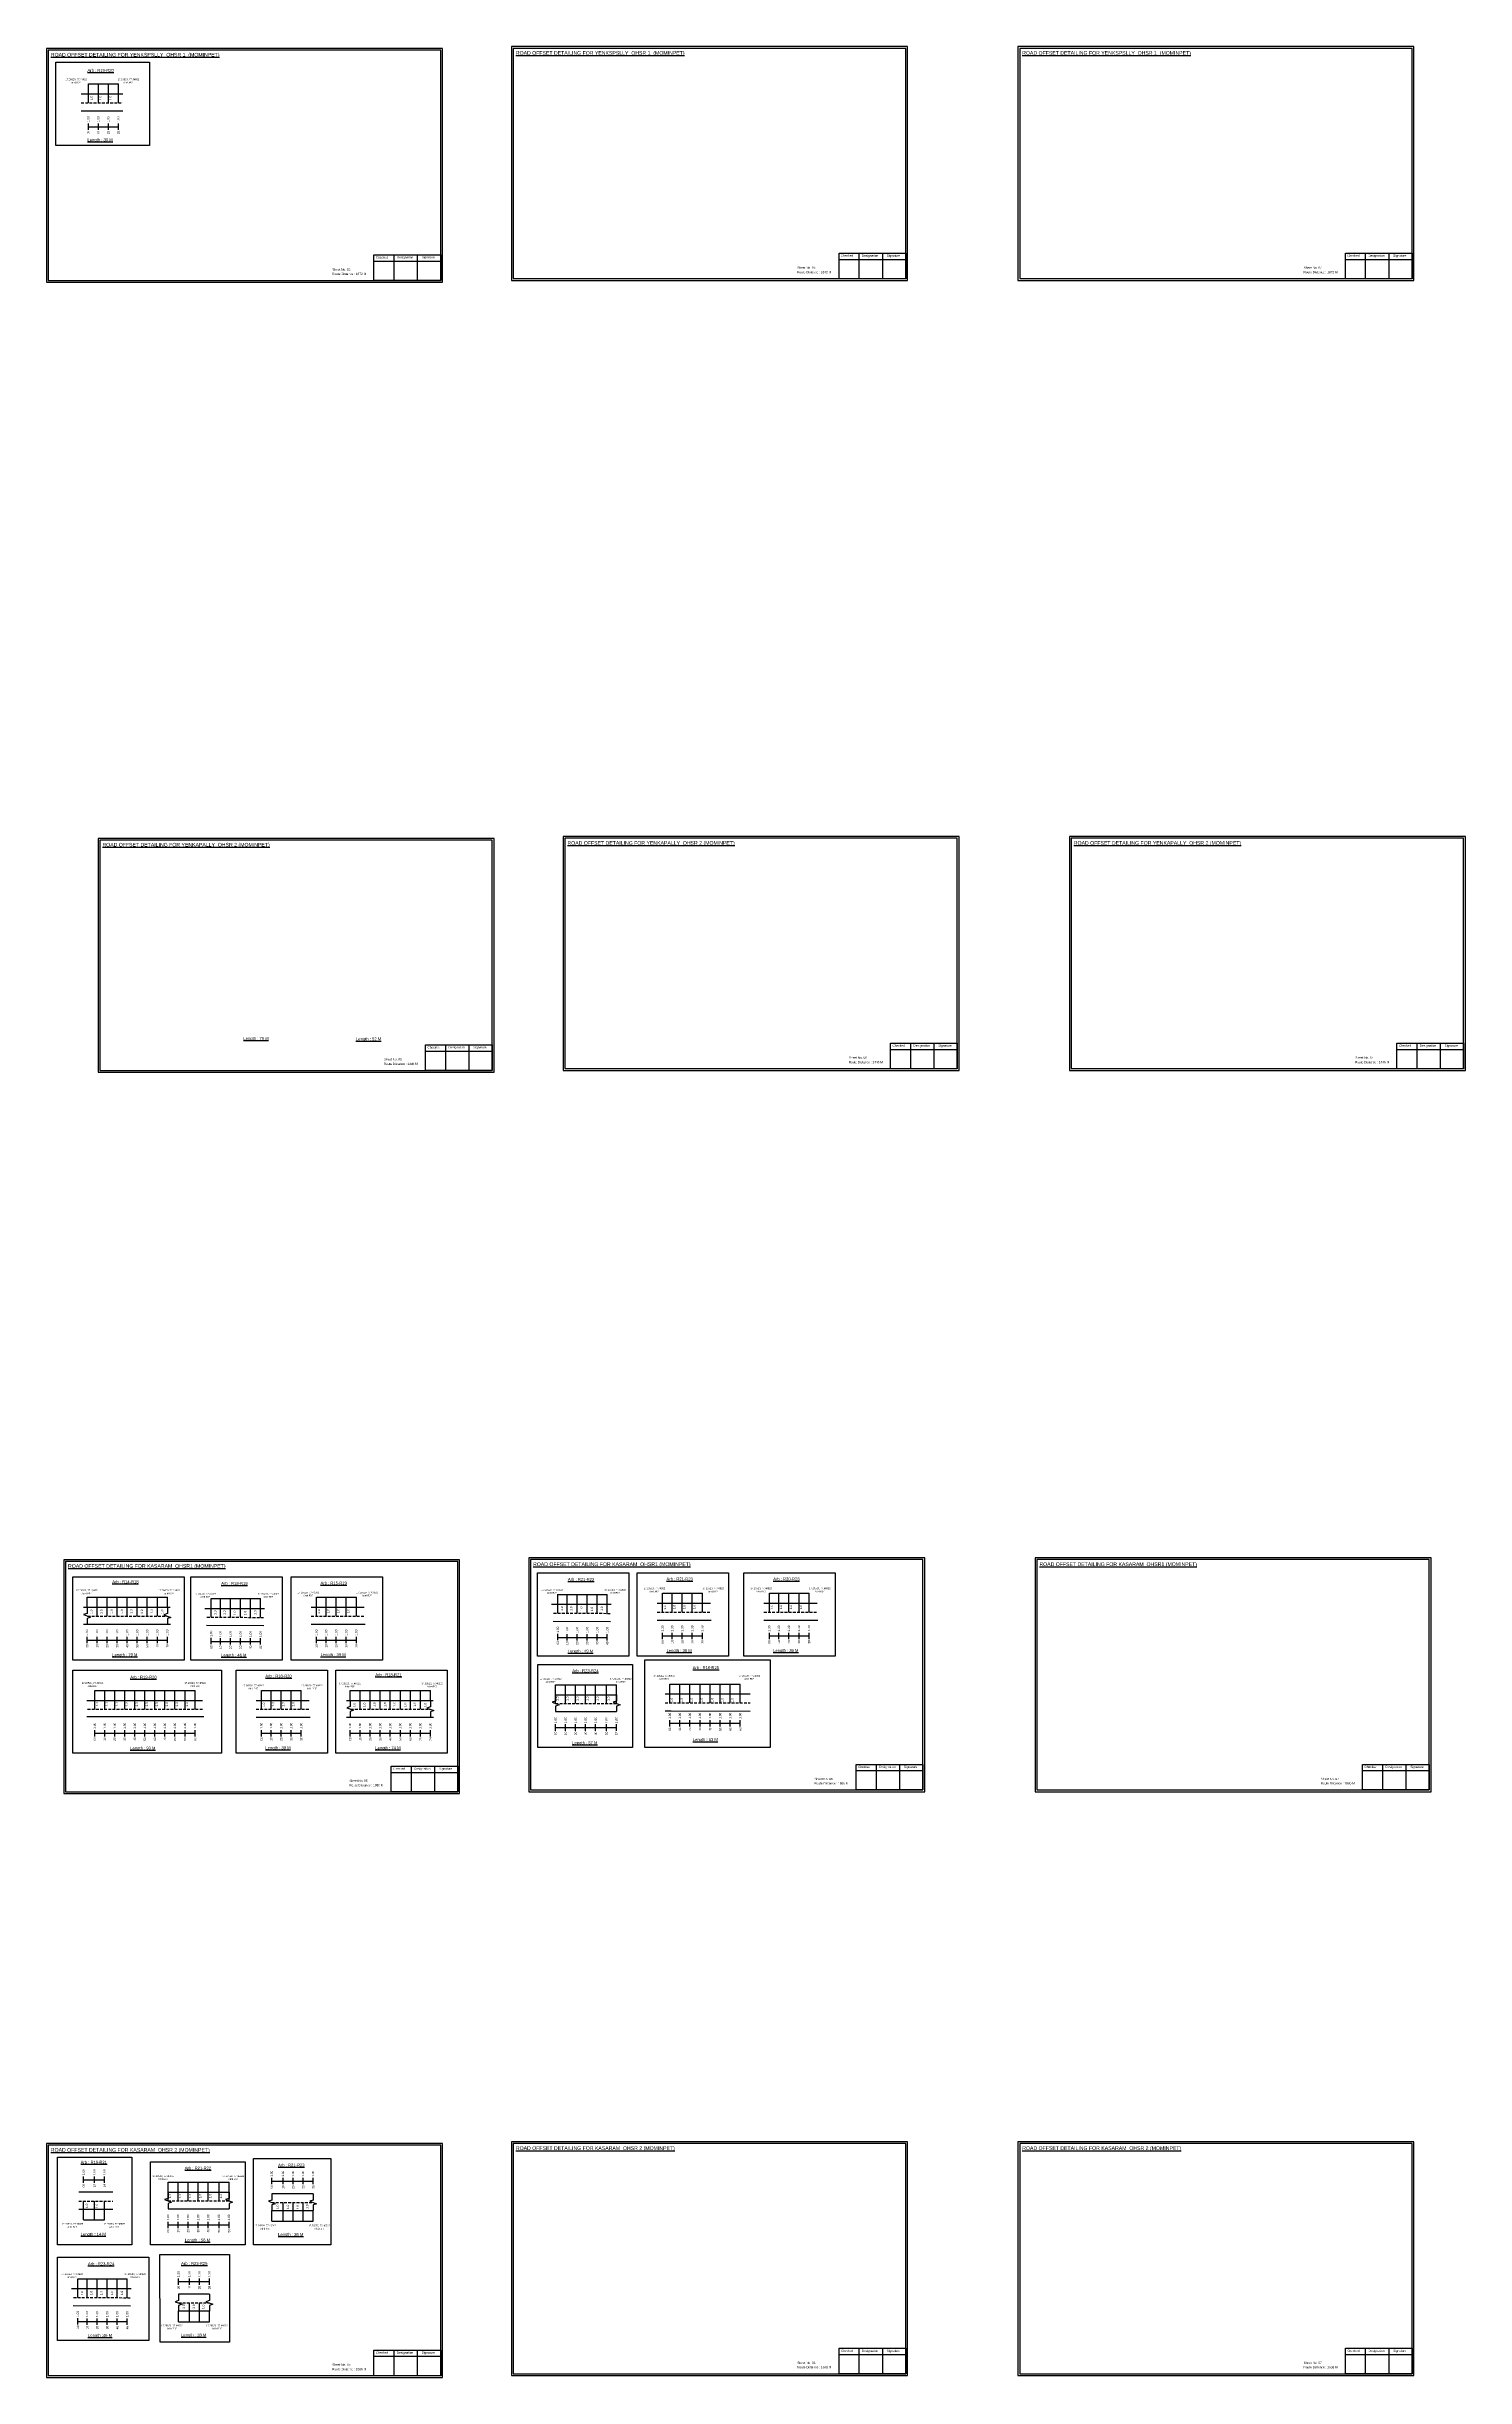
# Model space of a CAD drawing. Header units: inches. Extents: x -117 to 51867, y -12715 to 3423.
# Drawn here: x 48475 to 50398, y -4301 to -1143 of the extents above; entities that cross this region are included whole.
import ezdxf

# ---------------------------------------------------------------- set-up
doc = ezdxf.new("R2010")
doc.units = ezdxf.units.IN
doc.header["$MEASUREMENT"] = 0
doc.linetypes.add('DASHED2', pattern=[0.375, 0.25, -0.125])
doc.layers.add('PDF_Geometry', color=7, linetype='Continuous')
doc.layers.add('PDF_Text', color=5, linetype='Continuous')
doc.styles.add('PDF Arial', font='arial.ttf')
doc.styles.get("Standard").update_dxf_attribs({"font": 'arial.ttf'})

msp = doc.modelspace()

# ---------------------------------------------------------------- linework, layer by layer
at = {"color": 5}
for p, q in [((48531.7, -1193.8), (48572.5, -1193.8)), ((48530, -3243.8), (48638.8, -3243.8)), ((48698.2, -3245.6), (48765.1, -3245.6)), ((48841, -3243.8), (48894.9, -3243.8)), ((49168, -3240.1), (49235, -3240.1)), ((49310, -3238.3), (49363.8, -3238.3)), ((49454.6, -3238.3), (49508.4, -3238.3)), ((48540.3, -3369.9), (48676.3, -3369.9)), ((48766.4, -3369.9), (48820.2, -3369.9)), ((48886.5, -3369.9), (48995.3, -3369.9)), ((49164.8, -3362.3), (49247.5, -3362.3)), ((49319.8, -3361.5), (49415.2, -3361.5)), ((48639.7, -4035.9), (48722.4, -4035.9)), ((48525.3, -4087.3), (48553.6, -4087.3)), ((48780.2, -4089.1), (48836.4, -4089.1)), ((48517.6, -4167.1), (48584.5, -4167.1)), ((48654, -4225.2), (48695.9, -4225.2))]:
    msp.add_line(p, q, dxfattribs=at)
for p, q in [((48531.7, -1219.4), (48531.7, -1193.8)), ((48545.3, -1219.4), (48545.3, -1193.8)), ((48558.9, -1219.4), (48558.9, -1193.8)), ((48572.5, -1219.4), (48572.5, -1193.8)), ((48521.9, -1207.5), (48578.3, -1207.5)), ((48521.9, -1230.2), (48578.6, -1230.3)), ((48530, -3257.4), (48530, -3243.8)), ((48543.6, -3269.3), (48543.6, -3243.8)), ((48557.2, -3269.3), (48557.2, -3243.8)), ((48570.8, -3269.3), (48570.8, -3243.8)), ((48584.4, -3269.3), (48584.4, -3243.8)), ((48598, -3269.3), (48598, -3243.8)), ((48611.6, -3269.3), (48611.6, -3243.8)), ((48625.2, -3269.3), (48625.2, -3243.8)), ((48638.8, -3257.4), (48638.8, -3243.8)), ((48698.2, -3270.9), (48698.2, -3245.3)), ((48710.7, -3270.9), (48710.7, -3245.6)), ((48724.3, -3271), (48724.3, -3245.6)), ((48737.9, -3270.9), (48737.9, -3245.6)), ((48751.5, -3271.2), (48751.5, -3245.6)), ((48764.9, -3271.1), (48765.1, -3245.6)), ((48841, -3269.3), (48841, -3243.8)), ((48854.1, -3269.3), (48854.1, -3243.8)), ((48867.7, -3269.3), (48867.7, -3243.8)), ((48881.3, -3269.3), (48881.3, -3243.8)), ((48894.9, -3269.3), (48894.9, -3243.8)), ((49168, -3265.4), (49168, -3239.8)), ((49180.6, -3265.4), (49180.6, -3240.1)), ((49194.2, -3265.5), (49194.2, -3240.1)), ((49207.8, -3265.4), (49207.8, -3240.1)), ((49221.4, -3265.7), (49221.4, -3240.1)), ((49234.7, -3265.6), (49235, -3240.1)), ((49310, -3263.8), (49310, -3238.3)), ((49323, -3263.8), (49323, -3238.3)), ((49336.6, -3263.8), (49336.6, -3238.3)), ((49350.2, -3263.8), (49350.2, -3238.3)), ((49363.8, -3263.8), (49363.8, -3238.3)), ((49454.6, -3263.8), (49454.6, -3238.3)), ((49467.6, -3263.8), (49467.6, -3238.3)), ((49481.2, -3263.8), (49481.2, -3238.3)), ((49494.8, -3263.8), (49494.8, -3238.3)), ((49508.4, -3263.8), (49508.4, -3238.3)), ((48525, -3257.4), (48642.6, -3257.3)), ((48525.1, -3280.1), (48642.9, -3280.1)), ((48770.4, -3259.3), (48689.4, -3259.3)), ((48691.6, -3281.5), (48769.4, -3281.9)), ((48833.7, -3257.4), (48905.7, -3257.4)), ((48833.7, -3280.1), (48906.7, -3280.1)), ((49240.2, -3253.8), (49159.3, -3253.8)), ((49161.5, -3276), (49239.2, -3276.5)), ((49302.7, -3251.9), (49374.7, -3251.9)), ((49302.7, -3274.6), (49375.7, -3274.6)), ((49447.2, -3251.9), (49519.3, -3251.9)), ((49447.2, -3274.6), (49520.3, -3274.6)), ((48540.3, -3395.5), (48540.3, -3369.9)), ((48553.9, -3395.5), (48553.9, -3369.9)), ((48567.5, -3395.5), (48567.5, -3369.9)), ((48581.1, -3395.5), (48581.1, -3369.9)), ((48594.7, -3395.5), (48594.7, -3369.9)), ((48608.3, -3395.5), (48608.3, -3369.9)), ((48621.9, -3395.5), (48621.9, -3369.9)), ((48635.5, -3395.5), (48635.5, -3369.9)), ((48649.1, -3395.5), (48649.1, -3369.9)), ((48662.7, -3395.5), (48662.7, -3369.9)), ((48676.3, -3395.5), (48676.3, -3369.9)), ((48766.4, -3395.5), (48766.4, -3369.9)), ((48779.4, -3395.5), (48779.4, -3369.9)), ((48793, -3395.5), (48793, -3369.9)), ((48806.6, -3395.5), (48806.6, -3369.9)), ((48820.2, -3395.5), (48820.2, -3369.9)), ((48886.5, -3383.6), (48886.5, -3369.9)), ((48900.1, -3395.5), (48900.1, -3369.9)), ((48913.7, -3395.5), (48913.7, -3369.9)), ((48927.3, -3395.5), (48927.3, -3369.9)), ((48940.9, -3395.5), (48940.9, -3369.9)), ((48954.5, -3395.5), (48954.5, -3369.9)), ((48968.1, -3395.5), (48968.1, -3369.9)), ((48981.7, -3395.5), (48981.7, -3369.9)), ((48995.3, -3383.6), (48995.3, -3369.9)), ((49164.8, -3387.8), (49164.8, -3362.3)), ((49164.8, -3375.9), (49247.5, -3375.9)), ((49178.4, -3387.8), (49178.4, -3362.3)), ((49192, -3387.8), (49192, -3362.3)), ((49205.6, -3387.8), (49205.6, -3362.3)), ((49219.2, -3387.8), (49219.2, -3362.3)), ((49233.9, -3387.8), (49233.9, -3362.3)), ((49247.5, -3387.8), (49247.5, -3362.3)), ((49428.8, -3375.1), (49313.4, -3375.1)), ((49319.8, -3387), (49319.8, -3361.5)), ((49333.4, -3387), (49333.4, -3361.5)), ((49347, -3387), (49347, -3361.5)), ((49360.6, -3387), (49360.6, -3361.5)), ((49374.4, -3387), (49374.4, -3361.5)), ((49388, -3387), (49388, -3361.5)), ((49401.6, -3387), (49401.6, -3361.5)), ((49415.2, -3387), (49415.2, -3361.5)), ((48529.5, -3383.6), (48686.6, -3383.6)), ((48688.4, -3405.8), (48529.5, -3405.8)), ((48759.1, -3383.6), (48831.1, -3383.6)), ((48759.1, -3406.3), (48832.1, -3406.3)), ((48881.5, -3383.6), (48999.1, -3383.5)), ((48881.7, -3406.3), (48999.4, -3406.3)), ((49164.8, -3398.6), (49247.5, -3398.6)), ((49313.4, -3397.8), (49321.4, -3397.8)), ((49321.4, -3397.8), (49428.8, -3398.1)), ((48639.7, -4061.5), (48639.7, -4035.9)), ((48653.3, -4061.5), (48653.3, -4035.9)), ((48666.9, -4061.5), (48666.9, -4035.9)), ((48680.5, -4061.5), (48680.5, -4035.9)), ((48694.1, -4061.5), (48694.1, -4035.9)), ((48708.8, -4061.5), (48708.8, -4035.9)), ((48722.4, -4061.5), (48722.4, -4035.9)), ((48564.9, -4049.8), (48518.8, -4049.8)), ((48518.8, -4072.5), (48550.9, -4072.5)), ((48525.3, -4087.3), (48525.3, -4061.7)), ((48540, -4087.3), (48540, -4061.7)), ((48550.9, -4072.5), (48564.9, -4072.5)), ((48553.6, -4087.3), (48553.6, -4061.7)), ((48639.7, -4049.6), (48722.4, -4049.6)), ((48639.7, -4072.3), (48722.4, -4072.3)), ((48836.4, -4051.7), (48780.2, -4051.7)), ((48795.6, -4089.1), (48795.6, -4063.6)), ((48809.2, -4089.1), (48809.2, -4063.6)), ((48822.8, -4089.1), (48822.8, -4063.6)), ((48780.2, -4074.4), (48836.4, -4074.4)), ((48780.2, -4089.1), (48780.2, -4074.4)), ((48836.4, -4089.1), (48836.4, -4074.4)), ((48517.6, -4192.3), (48517.6, -4166.8)), ((48530.1, -4192.4), (48530.1, -4167.1)), ((48543.7, -4192.4), (48543.7, -4167.1)), ((48557.3, -4192.4), (48557.3, -4167.1)), ((48570.9, -4192.6), (48570.9, -4167.1)), ((48584.3, -4192.6), (48584.5, -4167.1)), ((48589.8, -4180.7), (48508.8, -4180.7)), ((48695.9, -4187.8), (48654, -4187.8)), ((48511, -4203), (48588.7, -4203.4)), ((48654, -4210.5), (48679.6, -4210.5)), ((48654, -4225.2), (48654, -4210.5)), ((48668.7, -4225.2), (48668.7, -4199.7)), ((48679.6, -4210.5), (48695.9, -4210.5)), ((48682.3, -4225.2), (48682.3, -4199.7)), ((48695.9, -4225.2), (48695.9, -4210.5))]:
    msp.add_line(p, q)
at = {"linetype": 'DASHED2', "ltscale": 15}
for p, q in [((48522, -1219.4), (48578.3, -1219.4)), ((48530.7, -3269.3), (48638.8, -3269.3)), ((48692.4, -3270.7), (48770.6, -3271.1)), ((48833.7, -3269.3), (48906.2, -3269.3)), ((49162.2, -3265.2), (49240.5, -3265.6)), ((49302.7, -3263.8), (49375.2, -3263.8)), ((49447.2, -3263.8), (49519.8, -3263.8)), ((48530.7, -3395.5), (48686.6, -3395.5)), ((48759.1, -3395.5), (48831.6, -3395.5)), ((48887.3, -3395.5), (48995.3, -3395.5)), ((49164.8, -3387.8), (49247.5, -3387.8)), ((49313.4, -3387), (49428.8, -3387)), ((48518.8, -4061.7), (48564.9, -4061.7)), ((48639.7, -4061.5), (48722.4, -4061.5)), ((48780.2, -4063.6), (48836.4, -4063.6)), ((48511.7, -4192.2), (48590, -4192.6)), ((48654, -4199.7), (48695.9, -4199.7))]:
    msp.add_line(p, q, dxfattribs=at)
at = {"color": 217, "true_color": 0x93278f}
for p, q in [((48531.7, -1256.1), (48531.7, -1247.5)), ((48531.7, -1251.8), (48572.5, -1251.8)), ((48545.3, -1256.1), (48545.3, -1247.5)), ((48558.9, -1256.1), (48558.9, -1247.5)), ((48572.5, -1256.1), (48572.5, -1247.5)), ((48530, -3306), (48530, -3297.4)), ((48530, -3301.7), (48638.8, -3301.7)), ((48543.6, -3306), (48543.6, -3297.4)), ((48557.2, -3306), (48557.2, -3297.4)), ((48570.8, -3306), (48570.8, -3297.4)), ((48584.4, -3306), (48584.4, -3297.4)), ((48598, -3306), (48598, -3297.4)), ((48611.6, -3306), (48611.6, -3297.4)), ((48625.2, -3306), (48625.2, -3297.4)), ((48638.8, -3306), (48638.8, -3297.4)), ((48698.2, -3307.5), (48698.2, -3298.9)), ((48698.2, -3303.6), (48765.1, -3303.6)), ((48710.7, -3307.9), (48710.7, -3299.3)), ((48724.3, -3307.9), (48724.3, -3299.3)), ((48737.9, -3307.9), (48737.9, -3299.3)), ((48751.5, -3307.9), (48751.5, -3299.3)), ((48765.1, -3307.9), (48765.1, -3299.3)), ((48841, -3306), (48841, -3297.4)), ((48841, -3301.7), (48894.9, -3301.7)), ((48854.1, -3306), (48854.1, -3297.4)), ((48867.7, -3306), (48867.7, -3297.4)), ((48881.3, -3306), (48881.3, -3297.4)), ((48894.9, -3306), (48894.9, -3297.4)), ((49168, -3302), (49168, -3293.4)), ((49168, -3298.1), (49235, -3298.1)), ((49180.6, -3302.4), (49180.6, -3293.8)), ((49194.2, -3302.4), (49194.2, -3293.8)), ((49207.8, -3302.4), (49207.8, -3293.8)), ((49221.4, -3302.4), (49221.4, -3293.8)), ((49235, -3302.4), (49235, -3293.8)), ((49310, -3300.5), (49310, -3291.9)), ((49310, -3296.2), (49363.8, -3296.2)), ((49323, -3300.5), (49323, -3291.9)), ((49336.6, -3300.5), (49336.6, -3291.9)), ((49350.2, -3300.5), (49350.2, -3291.9)), ((49363.8, -3300.5), (49363.8, -3291.9)), ((49454.6, -3300.5), (49454.6, -3291.9)), ((49454.6, -3296.2), (49508.4, -3296.2)), ((49467.6, -3300.5), (49467.6, -3291.9)), ((49481.2, -3300.5), (49481.2, -3291.9)), ((49494.8, -3300.5), (49494.8, -3291.9)), ((49508.4, -3300.5), (49508.4, -3291.9)), ((48540.3, -3432.2), (48540.3, -3423.6)), ((48540.3, -3427.9), (48676.3, -3427.9)), ((48553.9, -3432.2), (48553.9, -3423.6)), ((48567.5, -3432.2), (48567.5, -3423.6)), ((48581.1, -3432.2), (48581.1, -3423.6)), ((48594.7, -3432.2), (48594.7, -3423.6)), ((48608.3, -3432.2), (48608.3, -3423.6)), ((48621.9, -3432.2), (48621.9, -3423.6)), ((48635.5, -3432.2), (48635.5, -3423.6)), ((48649.1, -3432.2), (48649.1, -3423.6)), ((48662.7, -3432.2), (48662.7, -3423.6)), ((48676.3, -3432.2), (48676.3, -3423.6)), ((48766.4, -3432.2), (48766.4, -3423.6)), ((48766.4, -3427.9), (48820.2, -3427.9)), ((48779.4, -3432.2), (48779.4, -3423.6)), ((48793, -3432.2), (48793, -3423.6)), ((48806.6, -3432.2), (48806.6, -3423.6)), ((48820.2, -3432.2), (48820.2, -3423.6)), ((48886.5, -3432.2), (48886.5, -3423.6)), ((48886.5, -3427.9), (48995.3, -3427.9)), ((48900.1, -3432.2), (48900.1, -3423.6)), ((48913.7, -3432.2), (48913.7, -3423.6)), ((48927.3, -3432.2), (48927.3, -3423.6)), ((48940.9, -3432.2), (48940.9, -3423.6)), ((48954.5, -3432.2), (48954.5, -3423.6)), ((48968.1, -3432.2), (48968.1, -3423.6)), ((48981.7, -3432.2), (48981.7, -3423.6)), ((48995.3, -3432.2), (48995.3, -3423.6)), ((49164.8, -3424.5), (49164.8, -3415.9)), ((49164.8, -3420.2), (49247.5, -3420.2)), ((49178.4, -3424.5), (49178.4, -3415.9)), ((49192, -3424.5), (49192, -3415.9)), ((49205.6, -3424.5), (49205.6, -3415.9)), ((49219.2, -3424.5), (49219.2, -3415.9)), ((49233.9, -3424.5), (49233.9, -3415.9)), ((49247.5, -3424.5), (49247.5, -3415.9)), ((49319.8, -3418.7), (49319.8, -3410.1)), ((49319.8, -3414.4), (49415.2, -3414.4)), ((49333.4, -3418.7), (49333.4, -3410.1)), ((49347, -3418.7), (49347, -3410.1)), ((49360.6, -3418.7), (49360.6, -3410.1)), ((49374.4, -3418.7), (49374.4, -3410.1)), ((49388, -3418.7), (49388, -3410.1)), ((49401.6, -3418.7), (49401.6, -3410.1)), ((49415.2, -3418.7), (49415.2, -3410.1)), ((48525.3, -4037.1), (48525.3, -4028.6)), ((48525.3, -4032.8), (48553.6, -4032.8)), ((48540, -4037.1), (48540, -4028.6)), ((48553.6, -4037.1), (48553.6, -4028.6)), ((48780.2, -4038.9), (48780.2, -4030.4)), ((48780.2, -4034.7), (48836.4, -4034.7)), ((48795.6, -4038.9), (48795.6, -4030.4)), ((48809.2, -4038.9), (48809.2, -4030.4)), ((48822.8, -4038.9), (48822.8, -4030.4)), ((48836.4, -4038.9), (48836.4, -4030.4)), ((48639.7, -4098.2), (48639.7, -4089.6)), ((48639.7, -4093.9), (48722.4, -4093.9)), ((48653.3, -4098.2), (48653.3, -4089.6)), ((48666.9, -4098.2), (48666.9, -4089.6)), ((48680.5, -4098.2), (48680.5, -4089.6)), ((48694.1, -4098.2), (48694.1, -4089.6)), ((48708.8, -4098.2), (48708.8, -4089.6)), ((48722.4, -4098.2), (48722.4, -4089.6)), ((48654, -4175.1), (48654, -4166.5)), ((48668.7, -4175.1), (48668.7, -4166.5)), ((48682.3, -4175.1), (48682.3, -4166.5)), ((48695.9, -4175.1), (48695.9, -4166.5)), ((48654, -4170.8), (48695.9, -4170.8)), ((48517.6, -4228.9), (48517.6, -4220.4)), ((48517.6, -4225), (48584.5, -4225)), ((48530.1, -4229.3), (48530.1, -4220.8)), ((48543.7, -4229.3), (48543.7, -4220.8)), ((48557.3, -4229.3), (48557.3, -4220.8)), ((48570.9, -4229.3), (48570.9, -4220.8)), ((48584.5, -4229.3), (48584.5, -4220.8))]:
    msp.add_line(p, q, dxfattribs=at)
for points in [[(48487.8, -1164.5), (48614.6, -1164.5), (48614.6, -1277.2), (48487.8, -1277.2)], [(48510.8, -3216.3), (48661.6, -3216.3), (48661.6, -3329), (48510.8, -3329)], [(48670.5, -3216.3), (48794.3, -3216.3), (48794.3, -3329), (48670.5, -3329)], [(48806.6, -3216.3), (48930.4, -3216.3), (48930.4, -3329), (48806.6, -3329)], [(49140.3, -3210.8), (49264.1, -3210.8), (49264.1, -3323.5), (49140.3, -3323.5)], [(49275.5, -3210.8), (49399.3, -3210.8), (49399.3, -3323.5), (49275.5, -3323.5)], [(49420.1, -3210.8), (49543.9, -3210.8), (49543.9, -3323.5), (49420.1, -3323.5)], [(48510.8, -3342.5), (48712, -3342.5), (48712, -3455.1), (48510.8, -3455.1)], [(48731.9, -3342.5), (48855.7, -3342.5), (48855.7, -3455.1), (48731.9, -3455.1)], [(48867.3, -3342.5), (49018.1, -3342.5), (49018.1, -3455.1), (48867.3, -3455.1)], [(49141, -3334.8), (49269.1, -3334.8), (49269.1, -3447.5), (49141, -3447.5)], [(49285.8, -3328.6), (49455.5, -3328.6), (49455.5, -3447.5), (49285.8, -3447.5)], [(48489.9, -4002.2), (48590.6, -4002.3), (48590.6, -4121.1), (48489.9, -4121)], [(48615.9, -4008.5), (48744, -4008.5), (48744, -4121.1), (48615.9, -4121.1)], [(48755.3, -4004.1), (48860.5, -4004.1), (48860.5, -4121.1), (48755.3, -4121.1)], [(48628.6, -4134.1), (48722.8, -4134.1), (48723.1, -4252.9), (48628.9, -4252.9)], [(48489.9, -4137.7), (48613.7, -4137.7), (48613.7, -4250.4), (48489.9, -4250.4)]]:
    msp.add_lwpolyline(points, close=True)
at = {"linetype": 'Continuous'}
for points in [[(48530, -3257.1), (48530, -3265.6), (48525.2, -3267.3), (48534.7, -3270.7), (48530, -3272.5), (48530, -3279.8)], [(48638.8, -3257.4), (48638.8, -3265.8), (48634, -3267.6), (48643.5, -3271), (48638.8, -3272.7), (48638.8, -3280.1)], [(49164.8, -3375.9), (49164.8, -3384.3), (49160.1, -3386.1), (49169.6, -3389.5), (49164.8, -3391.3), (49164.8, -3398.6)], [(49247.5, -3375.9), (49247.5, -3384.3), (49242.8, -3386.1), (49252.2, -3389.5), (49247.5, -3391.3), (49247.5, -3398.6)], [(48886.5, -3383.3), (48886.5, -3391.7), (48881.8, -3393.5), (48891.2, -3396.9), (48886.5, -3398.6), (48886.5, -3406)], [(48995.3, -3383.6), (48995.3, -3392), (48990.6, -3393.8), (49000.1, -3397.2), (48995.3, -3398.9), (48995.3, -3406.3)], [(48639.7, -4049.6), (48639.7, -4058), (48635, -4059.7), (48644.5, -4063.2), (48639.7, -4064.9), (48639.7, -4072.3)], [(48722.4, -4049.6), (48722.4, -4058), (48717.6, -4059.7), (48727.1, -4063.2), (48722.4, -4064.9), (48722.4, -4072.3)], [(48780.2, -4051.7), (48780.2, -4060.3), (48775.7, -4061.9), (48784.7, -4065.2), (48780.2, -4066.8), (48780.2, -4074.4)], [(48836.4, -4051.7), (48836.4, -4060.3), (48831.9, -4061.9), (48840.9, -4065.2), (48836.4, -4066.8), (48836.4, -4074.4)], [(48836.4, -4051.7), (48836.4, -4060.3), (48831.9, -4061.9), (48840.9, -4065.2), (48836.4, -4066.8), (48836.4, -4074.4)], [(48654, -4187.8), (48654, -4196.2), (48649.3, -4198), (48658.8, -4201.4), (48654, -4203.1), (48654, -4210.5)], [(48695.9, -4187.9), (48695.9, -4196.3), (48691.1, -4198), (48700.6, -4201.5), (48695.9, -4203.2), (48695.9, -4210.6)]]:
    msp.add_lwpolyline(points, dxfattribs=at)
at = {"layer": 'PDF_Geometry'}
for points in [[(48475.1, -1145.8), (48475.1, -1462.5), (49011.6, -1462.5), (49011.6, -1145.8)], [(48477.4, -1148.1), (48477.4, -1460), (49009.2, -1460), (49009.2, -1148.1)], [(49105.3, -1143.3), (49105.3, -1460), (49641.8, -1460), (49641.8, -1143.3)], [(49107.6, -1145.7), (49107.6, -1457.6), (49639.4, -1457.6), (49639.4, -1145.7)], [(49791.5, -1143.3), (49791.5, -1460), (50328, -1460), (50328, -1143.3)], [(49793.8, -1145.7), (49793.8, -1457.6), (50325.5, -1457.6), (50325.5, -1145.7)], [(48545, -2215.8), (48545, -2532.5), (49081.5, -2532.5), (49081.5, -2215.8)], [(48547.3, -2218.2), (48547.3, -2530.1), (49079.1, -2530.1), (49079.1, -2218.2)], [(49175.2, -2213.4), (49175.2, -2530.1), (49711.7, -2530.1), (49711.7, -2213.4)], [(49177.5, -2215.7), (49177.5, -2527.7), (49709.2, -2527.7), (49709.2, -2215.7)], [(49861.4, -2213.4), (49861.4, -2530.1), (50397.9, -2530.1), (50397.9, -2213.4)], [(49863.7, -2215.7), (49863.7, -2527.7), (50395.4, -2527.7), (50395.4, -2215.7)], [(48498.4, -3192.9), (48498.4, -3509.6), (49034.9, -3509.6), (49034.9, -3192.9)], [(48500.7, -3195.2), (48500.7, -3507.2), (49032.5, -3507.2), (49032.5, -3195.2)], [(49128.6, -3190.4), (49128.6, -3507.2), (49665.1, -3507.2), (49665.1, -3190.4)], [(49130.9, -3192.8), (49130.9, -3504.7), (49662.7, -3504.7), (49662.7, -3192.8)], [(49814.8, -3190.4), (49814.8, -3507.2), (50351.3, -3507.2), (50351.3, -3190.4)], [(49817.1, -3192.8), (49817.1, -3504.7), (50348.8, -3504.7), (50348.8, -3192.8)], [(48475.1, -3983.8), (48475.1, -4300.5), (49011.6, -4300.5), (49011.6, -3983.8)], [(48477.4, -3986.1), (48477.4, -4298.1), (49009.2, -4298.1), (49009.2, -3986.1)], [(49105.3, -3981.4), (49105.3, -4298.1), (49641.8, -4298.1), (49641.8, -3981.4)], [(49107.6, -3983.7), (49107.6, -4295.7), (49639.4, -4295.7), (49639.4, -3983.7)], [(49791.5, -3981.4), (49791.5, -4298.1), (50328, -4298.1), (50328, -3981.4)], [(49793.8, -3983.7), (49793.8, -4295.7), (50325.5, -4295.7), (50325.5, -3983.7)]]:
    msp.add_lwpolyline(points, close=True, dxfattribs=at)
at = {"layer": 'PDF_Geometry', "color": 242, "true_color": 0xcc1f26}
for points in [[(49009.2, -1460.1), (48918.8, -1460.1), (48918.8, -1425.5), (49009.2, -1425.5)], [(49639.4, -1457.7), (49549, -1457.7), (49549, -1423.1), (49639.4, -1423.1)], [(50325.5, -1457.7), (50235.2, -1457.7), (50235.2, -1423.1), (50325.5, -1423.1)], [(49709.2, -2527.8), (49618.9, -2527.8), (49618.9, -2493.2), (49709.2, -2493.2)], [(50395.4, -2527.8), (50305.1, -2527.8), (50305.1, -2493.2), (50395.4, -2493.2)], [(49079.1, -2530.2), (48988.7, -2530.2), (48988.7, -2495.6), (49079.1, -2495.6)], [(49032.5, -3507.2), (48942.1, -3507.2), (48942.1, -3472.6), (49032.5, -3472.6)], [(49662.7, -3504.8), (49572.3, -3504.8), (49572.3, -3470.2), (49662.7, -3470.2)], [(50348.8, -3504.8), (50258.5, -3504.8), (50258.5, -3470.2), (50348.8, -3470.2)], [(49639.4, -4295.8), (49549, -4295.8), (49549, -4261.1), (49639.4, -4261.1)], [(50325.5, -4295.8), (50235.2, -4295.8), (50235.2, -4261.1), (50325.5, -4261.1)], [(49009.2, -4298.2), (48918.8, -4298.2), (48918.8, -4263.6), (49009.2, -4263.6)]]:
    msp.add_lwpolyline(points, close=True, dxfattribs=at)
for points in [[(48918.8, -1433.9), (49009.2, -1433.9)], [(48945.8, -1425.5), (48945.8, -1460.1)], [(48977.5, -1425.5), (48977.5, -1460.1)], [(49549, -1431.5), (49639.4, -1431.5)], [(49576, -1423.1), (49576, -1457.7)], [(49607.7, -1423.1), (49607.7, -1457.7)], [(50235.2, -1431.5), (50325.5, -1431.5)], [(50262.2, -1423.1), (50262.2, -1457.7)], [(50293.9, -1423.1), (50293.9, -1457.7)], [(49645.9, -2493.2), (49645.9, -2527.8)], [(49677.6, -2493.2), (49677.6, -2527.8)], [(50332.1, -2493.2), (50332.1, -2527.8)], [(50363.8, -2493.2), (50363.8, -2527.8)], [(48988.7, -2504), (49079.1, -2504)], [(49015.7, -2495.6), (49015.7, -2530.2)], [(49047.4, -2495.6), (49047.4, -2530.2)], [(49618.9, -2501.6), (49709.2, -2501.6)], [(50305.1, -2501.6), (50395.4, -2501.6)], [(48969.1, -3472.6), (48969.1, -3507.2)], [(49000.8, -3472.6), (49000.8, -3507.2)], [(49599.3, -3470.2), (49599.3, -3504.8)], [(49631, -3470.2), (49631, -3504.8)], [(50285.5, -3470.2), (50285.5, -3504.8)], [(50317.2, -3470.2), (50317.2, -3504.8)], [(48942.1, -3481), (49032.5, -3481)], [(49572.3, -3478.6), (49662.7, -3478.6)], [(50258.5, -3478.6), (50348.8, -3478.6)], [(49576, -4261.1), (49576, -4295.8)], [(49607.7, -4261.1), (49607.7, -4295.8)], [(50262.2, -4261.1), (50262.2, -4295.8)], [(50293.9, -4261.1), (50293.9, -4295.8)], [(48918.8, -4271.9), (49009.2, -4271.9)], [(48945.8, -4263.6), (48945.8, -4298.2)], [(48977.5, -4263.6), (48977.5, -4298.2)], [(49549, -4269.5), (49639.4, -4269.5)], [(50235.2, -4269.5), (50325.5, -4269.5)]]:
    msp.add_lwpolyline(points, dxfattribs=at)

# ---------------------------------------------------------------- texts
at = {"color": 242, "true_color": 0xcd2027}
for s, height, p in [('%%UROAD OFFSET DETAILING FOR YENKSPSLLY  OHSR 1  (MOMINPET)', 5, (48480.9, -1156.8)), ('%%UROAD OFFSET DETAILING FOR YENKSPSLLY  OHSR 1  (MOMINPET)', 5, (49111.1, -1154.4)), ('%%UROAD OFFSET DETAILING FOR YENKSPSLLY  OHSR 1  (MOMINPET)', 5, (49797.3, -1154.4)), ('%%UArb : R19-R20', 4, (48530.5, -1177.5)), ('%%ULength : 30 M', 4, (48530.5, -1271.5)), ('%%UROAD OFFSET DETAILING FOR YENKAPALLY  OHSR 2 (MOMINPET)', 5, (48550.8, -2226.9)), ('%%UROAD OFFSET DETAILING FOR YENKAPALLY  OHSR 2 (MOMINPET)', 5, (49181, -2224.5)), ('%%UROAD OFFSET DETAILING FOR YENKAPALLY  OHSR 2 (MOMINPET)', 5, (49867.2, -2224.5)), ('%%ULength : 79 M', 4, (48741.8, -2488.9)), ('%%ULength : 52 M', 4, (48894.4, -2489.5)), ('%%UROAD OFFSET DETAILING FOR KASARAM  OHSR1 (MOMINPET)', 5, (48504.2, -3203.9)), ('%%UROAD OFFSET DETAILING FOR KASARAM  OHSR1 (MOMINPET)', 5, (49134.4, -3201.5)), ('%%UArb : R21-R22', 4, (49181.6, -3221.6)), ('%%UArb : R21-R23', 4, (49315.2, -3221)), ('%%UArb : R20-R23', 4, (49459.8, -3221)), ('%%UROAD OFFSET DETAILING FOR KASARAM  OHSR1 (MOMINPET)', 5, (49820.6, -3201.5)), ('%%UArb : R14-R18', 4, (48564.1, -3224.7)), ('%%UArb : R18-R19', 4, (48711.8, -3227.1)), ('%%UArb : R15-R19', 4, (48846.3, -3226.5)), ('%%ULength : 49 M', 4, (49181.6, -3318.6)), ('%%ULength : 38 M', 4, (49315.2, -3318)), ('%%ULength : 39 M', 4, (49459.8, -3318)), ('%%ULength : 79 M', 4, (48564.1, -3323.7)), ('%%ULength : 46 M', 4, (48711.8, -3324.1)), ('%%ULength : 39 M', 4, (48846.3, -3323.5)), ('%%UArb : R23-R24', 4, (49187.5, -3345.3)), ('%%UArb : R18-R25', 4, (49350.7, -3341.1)), ('%%UArb : R19-R20', 4, (48588.5, -3354.1)), ('%%UArb : R16-R20', 4, (48771.6, -3352.6)), ('%%UArb : R18-R21', 4, (48920.6, -3350.8)), ('%%ULength : 57 M', 4, (49187.5, -3442.8)), ('%%ULength : 63 M', 4, (49350.7, -3438.6)), ('%%ULength : 93 M', 4, (48588.5, -3450.1)), ('%%ULength : 38 M', 4, (48771.6, -3449.6)), ('%%ULength : 74 M', 4, (48920.6, -3449.8)), ('%%UROAD OFFSET DETAILING FOR KASARAM  OHSR 2 (MOMINPET)', 5, (48480.9, -3994.9)), ('%%UArb : R19-R21', 4, (48521.3, -4011.1)), ('%%UROAD OFFSET DETAILING FOR KASARAM  OHSR 2 (MOMINPET)', 5, (49111.1, -3992.4)), ('%%UROAD OFFSET DETAILING FOR KASARAM  OHSR 2 (MOMINPET)', 5, (49797.3, -3992.4)), ('%%UArb : R21-R22', 4, (48662.4, -4019)), ('%%UArb : R21-R23', 4, (48788.9, -4014.9)), ('%%ULength : 14 M', 4, (48521.3, -4108.6)), ('%%ULength : 56 M', 4, (48662.4, -4116.5)), ('%%ULength : 36 M', 4, (48788.9, -4108.9)), ('%%UArb : R23-R24', 4, (48531.2, -4148.6)), ('%%UArb : R23-R25', 4, (48657.4, -4148.1)), ('%%ULength :46 M', 4, (48531.2, -4245.6)), ('%%ULength : 28 M', 4, (48657.4, -4245.1))]:
    msp.add_text(s, height=height, dxfattribs=at).set_placement(p)
at = {"color": 5}
for s, height, p in [('17.26520, 77.46922', 2.34, (48500.5, -1188.8)), ('Arbit R07', 2.25, (48508.3, -1192.9)), ('17.26520, 77.46922', 2.34, (48571.5, -1188.8)), ('Arbit R07', 2.25, (48579.3, -1192.9)), ('17.26520, 77.46922', 2.34, (48515, -3235.5)), ('Arbit R07', 2.25, (48522.8, -3239.6)), ('17.26520, 77.46922', 2.34, (48626.5, -3235.5)), ('Arbit R07', 2.25, (48634.3, -3239.6)), ('17.26520, 77.46922', 2.34, (48675.7, -3240.3)), ('Arbit R07', 2.25, (48683.5, -3244.4)), ('17.26520, 77.46922', 2.34, (48761.2, -3240.3)), ('Arbit R07', 2.25, (48769, -3244.4)), ('17.26520, 77.46922', 2.34, (48815.3, -3238.4)), ('Arbit R07', 2.25, (48823.1, -3242.5)), ('17.26520, 77.46922', 2.34, (48894.8, -3238.4)), ('Arbit R07', 2.25, (48902.6, -3242.5)), ('17.26520, 77.46922', 2.34, (49145.5, -3234.8)), ('Arbit R07', 2.25, (49153.3, -3238.9)), ('17.26520, 77.46922', 2.34, (49231, -3234.8)), ('Arbit R07', 2.25, (49238.8, -3238.9)), ('17.26520, 77.46922', 2.34, (49284.3, -3232.9)), ('Arbit R07', 2.25, (49292.1, -3237)), ('17.26520, 77.46922', 2.34, (49363.8, -3232.9)), ('Arbit R07', 2.25, (49371.6, -3237)), ('17.26520, 77.46922', 2.34, (49428.9, -3232.9)), ('Arbit R07', 2.25, (49436.7, -3237)), ('17.26520, 77.46922', 2.34, (49508.4, -3232.9)), ('Arbit R07', 2.25, (49516.2, -3237)), ('17.26520, 77.46922', 2.34, (48522.9, -3361.1)), ('Arbit R07', 2.25, (48530.8, -3365.3)), ('17.26520, 77.46922', 2.34, (48661.9, -3361.1)), ('Arbit R07', 2.25, (48669.8, -3365.3)), ('17.26520, 77.46922', 2.34, (48740.7, -3364.6)), ('Arbit R07', 2.25, (48748.5, -3368.7)), ('17.26520, 77.46922', 2.34, (48820.2, -3364.6)), ('Arbit R07', 2.25, (48828, -3368.7)), ('17.26520, 77.46922', 2.34, (48871.6, -3361.7)), ('Arbit R07', 2.25, (48879.4, -3365.8)), ('17.26520, 77.46922', 2.34, (48983.1, -3361.7)), ('Arbit R07', 2.25, (48990.9, -3365.8)), ('17.26520, 77.46922', 2.34, (49143.7, -3355.3)), ('Arbit R07', 2.25, (49151.5, -3359.5)), ('17.26520, 77.46922', 2.34, (49238.7, -3355.3)), ('Arbit R07', 2.25, (49246.5, -3359.5)), ('17.26520, 77.46922', 2.34, (49297.5, -3351.3)), ('Arbit R07', 2.25, (49305.3, -3355.4)), ('17.26520, 77.46922', 2.34, (49413, -3351.3)), ('Arbit R07', 2.25, (49420.8, -3355.4)), ('17.26520, 77.46922', 2.34, (48618.6, -4029)), ('Arbit R07', 2.25, (48626.4, -4033.1)), ('17.26520, 77.46922', 2.34, (48713.6, -4029)), ('Arbit R07', 2.25, (48721.4, -4033.1)), ('17.26520, 77.46922', 2.34, (48495.6, -4093.8)), ('Arbit R07', 2.25, (48503.5, -4097.9)), ('17.26520, 77.46922', 2.34, (48552.1, -4093.8)), ('Arbit R07', 2.25, (48560, -4097.9)), ('17.26520, 77.46922', 2.34, (48757, -4096)), ('Arbit R07', 2.25, (48764.8, -4100.2)), ('17.26520, 77.46922', 2.34, (48830, -4096)), ('Arbit R07', 2.25, (48837.8, -4100.2)), ('17.26520, 77.46922', 2.34, (48495.1, -4161.7)), ('Arbit R07', 2.25, (48502.9, -4165.8)), ('17.26520, 77.46922', 2.34, (48580.6, -4161.7)), ('Arbit R07', 2.25, (48588.4, -4165.8)), ('17.26520, 77.46922', 2.34, (48630.4, -4231.5)), ('17.26520, 77.46922', 2.34, (48691.4, -4231.5)), ('Arbit R07', 2.25, (48638.3, -4235.6)), ('Arbit R07', 2.25, (48699.3, -4235.6))]:
    msp.add_text(s, height=height, dxfattribs=at).set_placement(p)
for p in [(48537.4, -1216.1), (48549.4, -1215.7), (48563, -1215.7), (48537.1, -3266.3), (48550.9, -3266.2), (48564.5, -3265.9), (48578.7, -3265.9), (48591.3, -3265.8), (48605.8, -3266.2), (48619, -3265.8), (48633.1, -3266.3), (48705.2, -3267.6), (48717.8, -3267.6), (48731.5, -3267.8), (48745.8, -3268), (48759.3, -3267.6), (48845.7, -3266.1), (48858.1, -3265.6), (48871.7, -3265.6), (48885.3, -3265.6), (49175, -3262.1), (49187.6, -3262.1), (49201.3, -3262.3), (49215.6, -3262.5), (49229.1, -3262.1), (49314.6, -3260.6), (49327.1, -3260.1), (49340.7, -3260.1), (49354.3, -3260.1), (49459.2, -3260.6), (49471.7, -3260.1), (49485.3, -3260.1), (49498.9, -3260.1), (48544.9, -3391.8), (48558, -3391.8), (48571.6, -3391.8), (48585.2, -3391.8), (48598.8, -3391.8), (48612.4, -3391.8), (48626, -3391.8), (48639.6, -3391.8), (48653.2, -3391.8), (48666.8, -3391.8), (48771, -3392.3), (48783.5, -3391.8), (48797.1, -3391.8), (48810.7, -3391.8), (48893.6, -3392.5), (48907.4, -3392.4), (48921, -3392.1), (48935.3, -3392.1), (48947.9, -3392), (48962.4, -3392.4), (48975.5, -3392), (48989.6, -3392.5), (49168.9, -3384.1), (49182.5, -3384.1), (49196.1, -3384.1), (49209.7, -3384.1), (49223.3, -3384.1), (49238, -3384.1), (49324, -3386), (49337.4, -3386), (49351, -3386), (49364.6, -3386), (49378.5, -3386), (49392.1, -3386), (49405.7, -3386), (48531.2, -4071), (48544.5, -4071.1), (48643.8, -4057.8), (48657.4, -4057.8), (48671, -4057.8), (48684.6, -4057.8), (48698.2, -4057.8), (48712.9, -4057.8), (48789.4, -4072.4), (48803.6, -4072.4), (48816.9, -4072.6), (48829.8, -4072.1), (48524.6, -4189), (48537.1, -4189), (48550.9, -4189.2), (48565.2, -4189.4), (48578.7, -4189), (48662.5, -4207.6), (48676.1, -4207.6), (48688.8, -4207.8)]:
    msp.add_text('1.0', height=3, rotation=90).set_placement(p)
at = {"color": 217, "true_color": 0x93278f}
for s, p in [('1.00', (48533, -1245.8)), ('00', (48533.2, -1262.1)), ('1.00', (48546.6, -1245.8)), ('10', (48546.8, -1262.1)), ('1.00', (48560.2, -1245.8)), ('20', (48560.4, -1262.1)), ('1.00', (48573.8, -1245.8)), ('30.', (48574, -1262.1)), ('1.00', (49311.3, -3290.2)), ('1.00', (49324.4, -3290.2)), ('1.00', (49338, -3290.2)), ('1.00', (49351.6, -3290.2)), ('1.00', (49365.2, -3290.2)), ('1.00', (49455.9, -3290.2)), ('1.00', (49469, -3290.2)), ('1.00', (49482.6, -3290.2)), ('1.00', (49496.2, -3290.2)), ('1.00', (49509.8, -3290.2)), ('1.00', (48531.3, -3295.7)), ('00', (48531.5, -3312)), ('1.00', (48544.9, -3295.7)), ('10', (48545.1, -3312)), ('1.00', (48558.5, -3295.7)), ('20', (48558.7, -3312)), ('1.00', (48572.1, -3295.7)), ('30', (48572.3, -3312)), ('1.00', (48585.7, -3295.7)), ('40', (48585.9, -3312)), ('1.00', (48599.3, -3295.7)), ('50', (48599.5, -3312)), ('1.00', (48612.9, -3295.7)), ('60', (48613.1, -3312)), ('1.00', (48626.5, -3295.7)), ('70', (48626.7, -3312)), ('1.00', (48640.1, -3295.7)), ('79', (48640.3, -3312)), ('1.00', (48699.5, -3297.2)), ('00', (48699.7, -3313.5)), ('1.00', (48712.1, -3297.6)), ('10', (48712.2, -3313.9)), ('1.00', (48725.7, -3297.6)), ('20', (48725.8, -3313.9)), ('1.00', (48739.3, -3297.6)), ('30', (48739.4, -3313.9)), ('1.00', (48752.9, -3297.6)), ('40', (48753, -3313.9)), ('1.00', (48766.5, -3297.6)), ('46', (48766.6, -3313.9)), ('1.00', (48842.4, -3295.7)), ('00', (48842.5, -3312)), ('1.00', (48855.4, -3295.7)), ('10', (48855.6, -3312)), ('1.00', (48869, -3295.7)), ('20', (48869.2, -3312)), ('1.00', (48882.6, -3295.7)), ('30', (48882.8, -3312)), ('1.00', (48896.2, -3295.7)), ('39', (48896.4, -3312)), ('1.00', (49169.4, -3291.7)), ('00', (49169.5, -3308)), ('1.00', (49181.9, -3292.1)), ('10', (49182, -3308.4)), ('1.00', (49195.5, -3292.1)), ('20', (49195.6, -3308.4)), ('1.00', (49209.1, -3292.1)), ('30', (49209.2, -3308.4)), ('1.00', (49222.7, -3292.1)), ('40', (49222.8, -3308.4)), ('1.00', (49236.3, -3292.1)), ('49', (49236.4, -3308.4)), ('00', (49311.5, -3306.5)), ('10', (49324.5, -3306.5)), ('20', (49338.1, -3306.5)), ('30', (49351.7, -3306.5)), ('38', (49365.3, -3306.5)), ('00', (49456.1, -3306.5)), ('10', (49469.1, -3306.5)), ('20', (49482.7, -3306.5)), ('30', (49496.3, -3306.5)), ('39', (49509.9, -3306.5)), ('1.00', (49166.2, -3414.2)), ('1.00', (49179.8, -3414.2)), ('1.00', (49193.4, -3414.2)), ('1.00', (49207, -3414.2)), ('1.00', (49220.6, -3414.2)), ('1.00', (49235.2, -3414.2)), ('1.00', (49248.8, -3414.2)), ('1.00', (49321.1, -3408.4)), ('1.00', (49334.7, -3408.4)), ('1.00', (49348.3, -3408.4)), ('1.00', (49361.9, -3408.4)), ('1.00', (49375.7, -3408.4)), ('1.00', (49389.3, -3408.4)), ('1.00', (49402.9, -3408.4)), ('1.00', (49416.5, -3408.4)), ('1.00', (48541.7, -3421.9)), ('00', (48541.8, -3438.2)), ('1.00', (48555.3, -3421.9)), ('10', (48555.4, -3438.2)), ('1.00', (48568.9, -3421.9)), ('20', (48569, -3438.2)), ('1.00', (48582.5, -3421.9)), ('30', (48582.6, -3438.2)), ('1.00', (48596.1, -3421.9)), ('40', (48596.2, -3438.2)), ('1.00', (48609.7, -3421.9)), ('50', (48609.8, -3438.2)), ('1.00', (48623.3, -3421.9)), ('60', (48623.4, -3438.2)), ('1.00', (48636.9, -3421.9)), ('70', (48637, -3438.2)), ('1.00', (48650.5, -3421.9)), ('80', (48650.6, -3438.2)), ('1.00', (48664.1, -3421.9)), ('90', (48664.2, -3438.2)), ('1.00', (48677.7, -3421.9)), ('93', (48678.2, -3438.5)), ('1.00', (48767.7, -3421.9)), ('00', (48767.9, -3438.2)), ('1.00', (48780.8, -3421.9)), ('10', (48780.9, -3438.2)), ('1.00', (48794.4, -3421.9)), ('20', (48794.5, -3438.2)), ('1.00', (48808, -3421.9)), ('30', (48808.1, -3438.2)), ('1.00', (48821.6, -3421.9)), ('38', (48821.7, -3438.2)), ('1.00', (48887.8, -3421.9)), ('00', (48888, -3438.2)), ('1.00', (48901.4, -3421.9)), ('10', (48901.6, -3438.2)), ('1.00', (48915, -3421.9)), ('20', (48915.2, -3438.2)), ('1.00', (48928.6, -3421.9)), ('30', (48928.8, -3438.2)), ('1.00', (48942.2, -3421.9)), ('40', (48942.4, -3438.2)), ('1.00', (48955.8, -3421.9)), ('50', (48956, -3438.2)), ('1.00', (48969.4, -3421.9)), ('60', (48969.6, -3438.2)), ('1.00', (48983, -3421.9)), ('70', (48983.2, -3438.2)), ('1.00', (48996.6, -3421.9)), ('74', (48996.8, -3438.2)), ('00', (49166.3, -3430.5)), ('10', (49179.9, -3430.5)), ('20', (49193.5, -3430.5)), ('30', (49207.1, -3430.5)), ('40', (49220.7, -3430.5)), ('50', (49235.4, -3430.5)), ('57', (49249, -3430.5)), ('00', (49321.3, -3424.7)), ('10', (49334.9, -3424.7)), ('20', (49348.5, -3424.7)), ('30', (49362.1, -3424.7)), ('40', (49375.9, -3424.7)), ('50', (49389.5, -3424.7)), ('60', (49403.1, -3424.7)), ('63', (49416.7, -3424.7)), ('1.00', (48526.7, -4026.8)), ('00', (48526.8, -4043.1)), ('1.00', (48541.3, -4026.8)), ('10', (48541.4, -4043.1)), ('1.00', (48554.9, -4026.8)), ('14', (48555, -4043.1)), ('1.00', (48781.5, -4028.7)), ('00', (48781.7, -4045)), ('1.00', (48796.9, -4028.7)), ('10', (48797.1, -4045)), ('1.00', (48810.5, -4028.7)), ('20', (48810.7, -4045)), ('1.00', (48824.1, -4028.7)), ('30', (48824.3, -4045)), ('1.00', (48837.7, -4028.7)), ('36', (48837.9, -4045)), ('1.00', (48641.1, -4087.9)), ('00', (48641.2, -4104.2)), ('1.00', (48654.7, -4087.9)), ('10', (48654.8, -4104.2)), ('1.00', (48668.3, -4087.9)), ('20', (48668.4, -4104.2)), ('1.00', (48681.9, -4087.9)), ('30', (48682, -4104.2)), ('1.00', (48695.5, -4087.9)), ('40', (48695.6, -4104.2)), ('1.00', (48710.1, -4087.9)), ('50', (48710.3, -4104.2)), ('1.00', (48723.7, -4087.9)), ('56', (48723.9, -4104.2)), ('1.00', (48655.4, -4164.8)), ('1.00', (48670, -4164.8)), ('1.00', (48683.6, -4164.8)), ('1.00', (48697.2, -4164.8)), ('00', (48655.5, -4181.1)), ('10', (48670.1, -4181.1)), ('20', (48683.7, -4181.1)), ('28', (48697.3, -4181.1)), ('1.00', (48518.9, -4218.6)), ('00', (48519.1, -4234.9)), ('1.00', (48531.4, -4219)), ('1.00', (48545, -4219)), ('1.00', (48558.6, -4219)), ('1.00', (48572.2, -4219)), ('1.00', (48585.8, -4219)), ('10', (48531.6, -4235.3)), ('20', (48545.2, -4235.3)), ('30', (48558.8, -4235.3)), ('40', (48572.4, -4235.3)), ('46', (48586, -4235.3))]:
    msp.add_text(s, height=3, rotation=90, dxfattribs=at).set_placement(p)
for s, p in [('Sheet No. 05', (48862.3, -1446.7)), ('Route Distance : 1872 M', (48862.1, -1452.7)), ('Sheet No. 06', (49492.5, -1444.2)), ('Route Distance : 1872 M', (49492.3, -1450.3)), ('Route Distance : 1872 M', (50178.5, -1450.3)), ('Sheet No. 07', (50178.7, -1444.2)), ('Sheet No. 05', (48932.2, -2516.7)), ('Route Distance : 1446 M', (48932, -2522.8)), ('Sheet No. 06', (49562.4, -2514.3)), ('Route Distance : 1446 M', (49562.2, -2520.4)), ('Route Distance : 1446 M', (50248.4, -2520.4)), ('Sheet No. 07', (50248.6, -2514.3)), ('Sheet No. 05', (48885.6, -3493.8)), ('Route Distance : 1980 M', (48885.4, -3499.8)), ('Sheet No. 06', (49515.8, -3491.4)), ('Route Distance : 1980 M', (49515.6, -3497.4)), ('Route Distance : 1980 M', (50201.8, -3497.4)), ('Sheet No. 07', (50202, -3491.4)), ('Sheet No. 05', (48862.3, -4284.7)), ('Route Distance : 1508 M', (48862.1, -4290.8)), ('Sheet No. 06', (49492.5, -4282.3)), ('Route Distance : 1508 M', (49492.3, -4288.3)), ('Route Distance : 1508 M', (50178.5, -4288.3)), ('Sheet No. 07', (50178.7, -4282.3))]:
    msp.add_text(s, height=3).set_placement(p)
at = {"layer": 'PDF_Text', "color": 7, "attachment_point": 7, "style": 'PDF Arial'}
for s, insert, char_height in [('Checked', (48921.4, -1430.4), 3), ('Designation', (48949.8, -1431.2), 3.001), ('Signature', (48983.5, -1431.2), 3), ('Checked', (49551.6, -1428), 3), ('Designation', (49580, -1428.8), 3.001), ('Signature', (49613.7, -1428.8), 3), ('Checked', (50237.8, -1428), 3), ('Designation', (50266.2, -1428.8), 3.001), ('Signature', (50299.9, -1428.8), 3), ('Checked', (48991.3, -2500.5), 3), ('Designation', (49019.7, -2501.3), 3.001), ('Signature', (49053.4, -2501.3), 3), ('Checked', (49621.5, -2498.1), 3), ('Designation', (49649.9, -2498.9), 3.001), ('Signature', (49683.6, -2498.9), 3), ('Checked', (50307.7, -2498.1), 3), ('Designation', (50336.1, -2498.9), 3.001), ('Signature', (50369.8, -2498.9), 3), ('Checked', (49574.9, -3475.1), 3), ('Designation', (49603.3, -3475.9), 3.001), ('Signature', (49637, -3475.9), 3), ('Checked', (50261.1, -3475.1), 3), ('Designation', (50289.5, -3475.9), 3.001), ('Signature', (50323.2, -3475.9), 3), ('Checked', (48944.7, -3477.5), 3), ('Designation', (48973.1, -3478.4), 3.001), ('Signature', (49006.8, -3478.4), 3), ('Checked', (48921.4, -4268.5), 3), ('Designation', (48949.8, -4269.3), 3.001), ('Signature', (48983.5, -4269.3), 3), ('Checked', (49551.6, -4266), 3), ('Designation', (49580, -4266.9), 3.001), ('Signature', (49613.7, -4266.9), 3), ('Checked', (50237.8, -4266), 3), ('Designation', (50266.2, -4266.9), 3.001), ('Signature', (50299.9, -4266.9), 3)]:
    msp.add_mtext(s, dxfattribs=dict(at, insert=insert, char_height=char_height))

doc.saveas('drawing.dxf')
